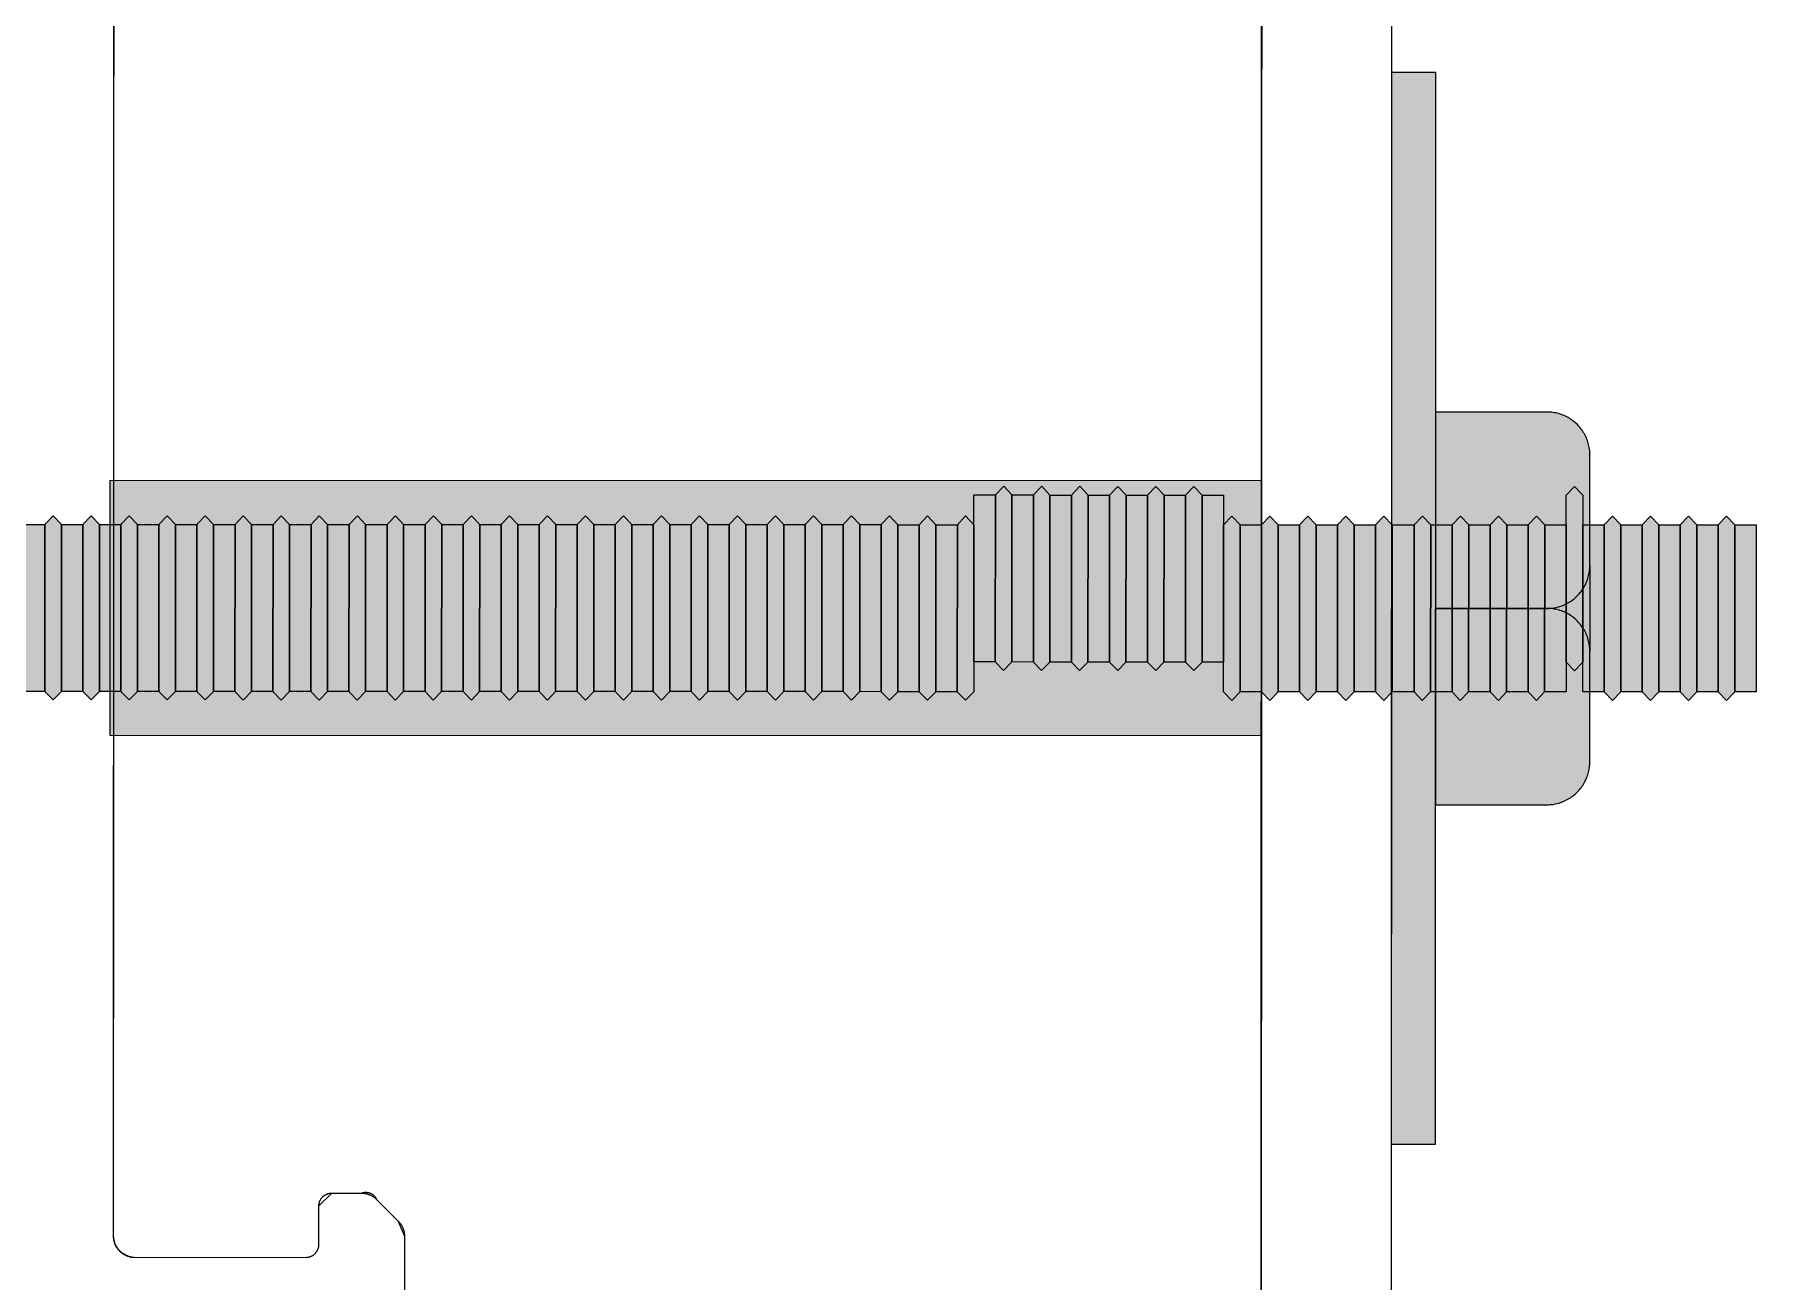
# Model space of a CAD drawing. Header units: metres. Extents: x 19 to 230, y -653 to -519.
# Drawn here: x 27.14625 to 27.18652, y -529.98553 to -529.95641 of the extents above; entities that cross this region are included whole.
import ezdxf

# ---------------------------------------------------------------- set-up
doc = ezdxf.new("R2010")
doc.units = ezdxf.units.M
doc.header["$LTSCALE"] = 0.0125
for name, color, linetype, lineweight in [('05Fenster', 171, 'Continuous', 15), ('Befestigung', 253, 'Continuous', 5), ('Fenster', 65, 'Continuous', 5), ('Fenster2', 161, 'Continuous', 5), ('UProfil', 153, 'Continuous', 20)]:
    doc.layers.add(name, color=color, linetype=linetype, lineweight=lineweight)

# ---------------------------------------------------------------- blocks, each defined once
blk = doc.blocks.new('ElementFe seite')
at = {"layer": 'Befestigung', "linetype": 'Continuous', "lineweight": 0, "extrusion": (0, 0, -1)}
for points in [[(3.042, 169.554), (3.042, 144.516), (4.062, 144.516), (4.062, 169.554)], [(-26.876, 160.017), (-26.876, 154.053), (0, 154.053), (0, 160.017)], [(10.662, 158.985), (10.662, 155.085), (10.856, 154.882), (11.05, 155.085), (11.05, 158.985), (10.856, 159.185)], [(9.775, 158.985), (9.775, 155.085), (9.969, 154.882), (10.162, 155.085), (10.162, 158.985), (9.969, 159.185)], [(8.887, 158.985), (8.887, 155.085), (9.081, 154.882), (9.275, 155.085), (9.275, 158.985), (9.081, 159.185)], [(8, 158.985), (8, 155.085), (8.194, 154.882), (8.387, 155.085), (8.387, 158.985), (8.194, 159.185)], [(6.225, 158.985), (6.225, 155.085), (6.419, 154.882), (6.612, 155.085), (6.612, 158.985), (6.419, 159.185)], [(5.337, 158.985), (5.337, 155.085), (5.531, 154.882), (5.725, 155.085), (5.725, 158.985), (5.531, 159.185)], [(4.45, 158.985), (4.45, 155.085), (4.643, 154.882), (4.837, 155.085), (4.837, 158.985), (4.643, 159.185)], [(3.562, 158.985), (3.562, 155.085), (3.756, 154.882), (3.95, 155.085), (3.95, 158.985), (3.756, 159.185)], [(2.663, 158.985), (2.663, 155.085), (2.857, 154.882), (3.05, 155.085), (3.05, 158.985), (2.857, 159.185)], [(1.775, 158.985), (1.775, 155.085), (1.969, 154.882), (2.163, 155.085), (2.163, 158.985), (1.969, 159.185)], [(0.888, 158.985), (0.888, 155.085), (1.081, 154.882), (1.275, 155.085), (1.275, 158.985), (1.081, 159.185)], [(0, 158.985), (0, 155.085), (0.194, 154.882), (0.388, 155.085), (0.388, 158.985), (0.194, 159.185)], [(-0.887, 158.985), (-0.887, 155.085), (-0.694, 154.882), (-0.5, 155.085), (-0.5, 158.985), (-0.694, 159.185)], [(-7.1, 158.985), (-7.1, 155.085), (-6.906, 154.882), (-6.713, 155.085), (-6.713, 158.985), (-6.906, 159.185)], [(-7.988, 158.985), (-7.988, 155.085), (-7.794, 154.882), (-7.6, 155.085), (-7.6, 158.985), (-7.794, 159.185)], [(-8.875, 158.985), (-8.875, 155.085), (-8.682, 154.882), (-8.488, 155.085), (-8.488, 158.985), (-8.682, 159.185)], [(-8.875, 158.985), (-8.875, 155.085), (-8.682, 154.882), (-8.488, 155.085), (-8.488, 158.985), (-8.682, 159.185)], [(-9.763, 158.985), (-9.763, 155.085), (-9.569, 154.882), (-9.375, 155.085), (-9.375, 158.985), (-9.569, 159.185)], [(-9.763, 158.985), (-9.763, 155.085), (-9.569, 154.882), (-9.375, 155.085), (-9.375, 158.985), (-9.569, 159.185)], [(-10.65, 158.985), (-10.65, 155.085), (-10.457, 154.882), (-10.263, 155.085), (-10.263, 158.985), (-10.457, 159.185)], [(-10.65, 158.985), (-10.65, 155.085), (-10.457, 154.882), (-10.263, 155.085), (-10.263, 158.985), (-10.457, 159.185)], [(-11.538, 158.985), (-11.538, 155.085), (-11.344, 154.882), (-11.15, 155.085), (-11.15, 158.985), (-11.344, 159.185)], [(-11.538, 158.985), (-11.538, 155.085), (-11.344, 154.882), (-11.15, 155.085), (-11.15, 158.985), (-11.344, 159.185)], [(-12.425, 158.985), (-12.425, 155.085), (-12.232, 154.882), (-12.038, 155.085), (-12.038, 158.985), (-12.232, 159.185)], [(-12.425, 158.985), (-12.425, 155.085), (-12.232, 154.882), (-12.038, 155.085), (-12.038, 158.985), (-12.232, 159.185)], [(-13.313, 158.985), (-13.313, 155.085), (-13.119, 154.882), (-12.925, 155.085), (-12.925, 158.985), (-13.119, 159.185)], [(-13.313, 158.985), (-13.313, 155.085), (-13.119, 154.882), (-12.925, 155.085), (-12.925, 158.985), (-13.119, 159.185)], [(-14.201, 158.985), (-14.201, 155.085), (-14.007, 154.882), (-13.813, 155.085), (-13.813, 158.985), (-14.007, 159.185)], [(-14.201, 158.985), (-14.201, 155.085), (-14.007, 154.882), (-13.813, 155.085), (-13.813, 158.985), (-14.007, 159.185)], [(-15.088, 158.985), (-15.088, 155.085), (-14.894, 154.882), (-14.701, 155.085), (-14.701, 158.985), (-14.894, 159.185)], [(-15.088, 158.985), (-15.088, 155.085), (-14.894, 154.882), (-14.701, 155.085), (-14.701, 158.985), (-14.894, 159.185)], [(-15.976, 158.985), (-15.976, 155.085), (-15.782, 154.882), (-15.588, 155.085), (-15.588, 158.985), (-15.782, 159.185)], [(-15.976, 158.985), (-15.976, 155.085), (-15.782, 154.882), (-15.588, 155.085), (-15.588, 158.985), (-15.782, 159.185)], [(-16.863, 158.985), (-16.863, 155.085), (-16.669, 154.882), (-16.476, 155.085), (-16.476, 158.985), (-16.669, 159.185)], [(-16.863, 158.985), (-16.863, 155.085), (-16.669, 154.882), (-16.476, 155.085), (-16.476, 158.985), (-16.669, 159.185)], [(-17.751, 158.985), (-17.751, 155.085), (-17.557, 154.882), (-17.363, 155.085), (-17.363, 158.985), (-17.557, 159.185)], [(-18.638, 158.985), (-18.638, 155.085), (-18.444, 154.882), (-18.251, 155.085), (-18.251, 158.985), (-18.444, 159.185)], [(-19.526, 158.985), (-19.526, 155.085), (-19.332, 154.882), (-19.138, 155.085), (-19.138, 158.985), (-19.332, 159.185)], [(-20.413, 158.985), (-20.413, 155.085), (-20.22, 154.882), (-20.026, 155.085), (-20.026, 158.985), (-20.22, 159.185)], [(-21.301, 158.985), (-21.301, 155.085), (-21.107, 154.882), (-20.913, 155.085), (-20.913, 158.985), (-21.107, 159.185)], [(-22.188, 158.985), (-22.188, 155.085), (-21.995, 154.882), (-21.801, 155.085), (-21.801, 158.985), (-21.995, 159.185)], [(-23.076, 158.985), (-23.076, 155.085), (-22.882, 154.882), (-22.688, 155.085), (-22.688, 158.985), (-22.882, 159.185)], [(-23.963, 158.985), (-23.963, 155.085), (-23.77, 154.882), (-23.576, 155.085), (-23.576, 158.985), (-23.77, 159.185)], [(-24.851, 158.985), (-24.851, 155.085), (-24.657, 154.882), (-24.463, 155.085), (-24.463, 158.985), (-24.657, 159.185)], [(-25.739, 158.985), (-25.739, 155.085), (-25.545, 154.882), (-25.351, 155.085), (-25.351, 158.985), (-25.545, 159.185)], [(-26.626, 158.985), (-26.626, 155.085), (-26.432, 154.882), (-26.239, 155.085), (-26.239, 158.985), (-26.432, 159.185)], [(-27.514, 158.985), (-27.514, 155.085), (-27.32, 154.882), (-27.126, 155.085), (-27.126, 158.985), (-27.32, 159.185)], [(-28.401, 158.985), (-28.401, 155.085), (-28.207, 154.882), (-28.014, 155.085), (-28.014, 158.985), (-28.207, 159.185)], [(11.05, 158.985), (11.05, 155.085), (11.55, 155.085), (11.55, 158.985)], [(10.162, 158.985), (10.162, 155.085), (10.662, 155.085), (10.662, 158.985)], [(9.275, 158.985), (9.275, 155.085), (9.775, 155.085), (9.775, 158.985)], [(8.387, 158.985), (8.387, 155.085), (8.887, 155.085), (8.887, 158.985)], [(7.5, 158.985), (7.5, 155.085), (8, 155.085), (8, 158.985)], [(6.612, 158.985), (6.612, 155.085), (7.112, 155.085), (7.112, 158.985)], [(5.725, 158.985), (5.725, 155.085), (6.225, 155.085), (6.225, 158.985)], [(3.95, 158.985), (3.95, 155.085), (4.45, 155.085), (4.45, 158.985)], [(3.062, 158.985), (3.062, 155.085), (3.562, 155.085), (3.562, 158.985)], [(2.163, 158.985), (2.163, 155.085), (2.663, 155.085), (2.663, 158.985)], [(1.275, 158.985), (1.275, 155.085), (1.775, 155.085), (1.775, 158.985)], [(0.388, 158.985), (0.388, 155.085), (0.888, 155.085), (0.888, 158.985)], [(-0.5, 158.985), (-0.5, 155.085), (0, 155.085), (0, 158.985)], [(-7.6, 158.985), (-7.6, 155.085), (-7.1, 155.085), (-7.1, 158.985)], [(-8.488, 158.985), (-8.488, 155.085), (-7.988, 155.085), (-7.988, 158.985)], [(-8.488, 158.985), (-8.488, 155.085), (-7.988, 155.085), (-7.988, 158.985)], [(-9.375, 158.985), (-9.375, 155.085), (-8.875, 155.085), (-8.875, 158.985)], [(-9.375, 158.985), (-9.375, 155.085), (-8.875, 155.085), (-8.875, 158.985)], [(-10.263, 158.985), (-10.263, 155.085), (-9.763, 155.085), (-9.763, 158.985)], [(-10.263, 158.985), (-10.263, 155.085), (-9.763, 155.085), (-9.763, 158.985)], [(-11.15, 158.985), (-11.15, 155.085), (-10.65, 155.085), (-10.65, 158.985)], [(-11.15, 158.985), (-11.15, 155.085), (-10.65, 155.085), (-10.65, 158.985)], [(-12.038, 158.985), (-12.038, 155.085), (-11.538, 155.085), (-11.538, 158.985)], [(-12.038, 158.985), (-12.038, 155.085), (-11.538, 155.085), (-11.538, 158.985)], [(-12.925, 158.985), (-12.925, 155.085), (-12.425, 155.085), (-12.425, 158.985)], [(-12.925, 158.985), (-12.925, 155.085), (-12.425, 155.085), (-12.425, 158.985)], [(-13.813, 158.985), (-13.813, 155.085), (-13.313, 155.085), (-13.313, 158.985)], [(-13.813, 158.985), (-13.813, 155.085), (-13.313, 155.085), (-13.313, 158.985)], [(-14.701, 158.985), (-14.701, 155.085), (-14.201, 155.085), (-14.201, 158.985)], [(-14.701, 158.985), (-14.701, 155.085), (-14.201, 155.085), (-14.201, 158.985)], [(-15.588, 158.985), (-15.588, 155.085), (-15.088, 155.085), (-15.088, 158.985)], [(-15.588, 158.985), (-15.588, 155.085), (-15.088, 155.085), (-15.088, 158.985)], [(-16.476, 158.985), (-16.476, 155.085), (-15.976, 155.085), (-15.976, 158.985)], [(-16.476, 158.985), (-16.476, 155.085), (-15.976, 155.085), (-15.976, 158.985)], [(-17.363, 158.985), (-17.363, 155.085), (-16.863, 155.085), (-16.863, 158.985)], [(-18.251, 158.985), (-18.251, 155.085), (-17.751, 155.085), (-17.751, 158.985)], [(-19.138, 158.985), (-19.138, 155.085), (-18.638, 155.085), (-18.638, 158.985)], [(-20.026, 158.985), (-20.026, 155.085), (-19.526, 155.085), (-19.526, 158.985)], [(-20.913, 158.985), (-20.913, 155.085), (-20.413, 155.085), (-20.413, 158.985)], [(-21.801, 158.985), (-21.801, 155.085), (-21.301, 155.085), (-21.301, 158.985)], [(-22.688, 158.985), (-22.688, 155.085), (-22.188, 155.085), (-22.188, 158.985)], [(-23.576, 158.985), (-23.576, 155.085), (-23.076, 155.085), (-23.076, 158.985)], [(-25.351, 158.985), (-25.351, 155.085), (-24.851, 155.085), (-24.851, 158.985)], [(-26.239, 158.985), (-26.239, 155.085), (-25.739, 155.085), (-25.739, 158.985)], [(-27.126, 158.985), (-27.126, 155.085), (-26.626, 155.085), (-26.626, 158.985)], [(-28.014, 158.985), (-28.014, 155.085), (-27.514, 155.085), (-27.514, 158.985)], [(-28.901, 158.985), (-28.901, 155.085), (-28.401, 155.085), (-28.401, 158.985)], [(7.112, 158.291), (7.112, 154.391), (7.306, 154.188), (7.5, 154.391), (7.5, 158.291), (7.306, 158.491)], [(-1.387, 158.291), (-1.387, 154.391), (-0.887, 154.391), (-0.887, 158.291)], [(-1.775, 158.291), (-1.775, 154.391), (-1.581, 154.188), (-1.387, 154.391), (-1.387, 158.291), (-1.581, 158.491)], [(-2.275, 158.291), (-2.275, 154.391), (-1.775, 154.391), (-1.775, 158.291)], [(-2.663, 158.291), (-2.663, 154.391), (-2.469, 154.188), (-2.275, 154.391), (-2.275, 158.291), (-2.469, 158.491)], [(-3.163, 158.291), (-3.163, 154.391), (-2.663, 154.391), (-2.663, 158.291)], [(-3.55, 158.291), (-3.55, 154.391), (-3.356, 154.188), (-3.163, 154.391), (-3.163, 158.291), (-3.356, 158.491)], [(-4.05, 158.291), (-4.05, 154.391), (-3.55, 154.391), (-3.55, 158.291)], [(-4.438, 158.291), (-4.438, 154.391), (-4.244, 154.188), (-4.05, 154.391), (-4.05, 158.291), (-4.244, 158.491)], [(-4.938, 158.291), (-4.938, 154.391), (-4.438, 154.391), (-4.438, 158.291)], [(-5.325, 158.291), (-5.325, 154.391), (-5.131, 154.188), (-4.938, 154.391), (-4.938, 158.291), (-5.131, 158.491)], [(-5.825, 158.291), (-5.825, 154.391), (-5.325, 154.391), (-5.325, 158.291)], [(-6.213, 158.291), (-6.213, 154.391), (-6.019, 154.188), (-5.825, 154.391), (-5.825, 158.291), (-6.019, 158.491)], [(-6.713, 158.291), (-6.713, 154.391), (-6.213, 154.391), (-6.213, 158.291)], [(7.666, 158.035), (7.666, 158.013), (7.665, 157.991), (7.664, 157.968), (7.662, 157.945), (7.66, 157.923), (7.657, 157.9), (7.653, 157.876), (7.649, 157.853), (7.645, 157.83), (7.639, 157.807), (7.634, 157.783), (7.627, 157.76), (7.62, 157.737), (7.613, 157.714), (7.605, 157.69), (7.596, 157.667), (7.586, 157.644), (7.576, 157.621), (7.566, 157.599), (7.554, 157.576), (7.542, 157.554), (7.53, 157.531), (7.517, 157.51), (7.503, 157.488), (7.489, 157.467), (7.474, 157.446), (7.458, 157.425), (7.442, 157.405), (7.426, 157.385), (7.409, 157.366), (7.391, 157.347), (7.373, 157.328), (7.354, 157.31), (7.336, 157.293), (7.316, 157.275), (7.296, 157.259), (7.276, 157.243), (7.255, 157.227), (7.234, 157.213), (7.213, 157.198), (7.192, 157.185), (7.17, 157.171), (7.148, 157.159), (7.125, 157.147), (7.103, 157.136), (7.08, 157.125), (7.057, 157.115), (7.034, 157.105), (7.011, 157.097), (6.988, 157.088), (6.964, 157.081), (6.941, 157.074), (6.918, 157.067), (6.894, 157.062), (6.871, 157.057), (6.848, 157.052), (6.825, 157.048), (6.802, 157.045), (6.779, 157.042), (6.756, 157.039), (6.733, 157.038), (6.711, 157.036), (6.688, 157.036), (6.666, 157.035), (6.688, 157.035), (6.711, 157.034), (6.733, 157.033), (6.756, 157.031), (6.779, 157.029), (6.802, 157.026), (6.825, 157.023), (6.848, 157.019), (6.871, 157.014), (6.894, 157.009), (6.918, 157.003), (6.941, 156.997), (6.964, 156.99), (6.988, 156.982), (7.011, 156.974), (7.034, 156.965), (7.057, 156.956), (7.08, 156.946), (7.103, 156.935), (7.125, 156.924), (7.148, 156.912), (7.17, 156.899), (7.192, 156.886), (7.213, 156.872), (7.234, 156.858), (7.255, 156.843), (7.276, 156.828), (7.296, 156.812), (7.316, 156.795), (7.336, 156.778), (7.354, 156.76), (7.373, 156.742), (7.391, 156.724), (7.409, 156.705), (7.426, 156.685), (7.442, 156.666), (7.458, 156.645), (7.474, 156.625), (7.489, 156.604), (7.503, 156.582), (7.517, 156.561), (7.53, 156.539), (7.542, 156.517), (7.554, 156.495), (7.566, 156.472), (7.576, 156.449), (7.586, 156.426), (7.596, 156.403), (7.605, 156.38), (7.613, 156.357), (7.62, 156.334), (7.627, 156.31), (7.634, 156.287), (7.639, 156.264), (7.645, 156.24), (7.649, 156.217), (7.653, 156.194), (7.657, 156.171), (7.66, 156.148), (7.662, 156.125), (7.664, 156.102), (7.665, 156.08), (7.666, 156.057), (7.666, 156.035)]]:
    blk.add_hatch(color=256, dxfattribs=at).paths.add_polyline_path(points, flags=0)
at = {"layer": 'Befestigung', "linetype": 'Continuous', "lineweight": 0}
h = blk.add_hatch(color=256, dxfattribs=at)
h.paths.add_polyline_path([(-4.837, 158.985), (-5.337, 158.985), (-5.337, 157.035), (-4.837, 157.035)])
h.paths.add_polyline_path([(-7.112, 158.985), (-6.612, 158.985), (-6.419, 159.185), (-6.225, 158.985), (-5.725, 158.985), (-5.531, 159.185), (-5.337, 158.985), (-4.837, 158.985), (-4.643, 159.185), (-4.45, 158.985), (-4.062, 158.985), (-4.062, 161.62), (-6.666, 161.62), (-6.7, 161.62), (-6.734, 161.618), (-6.768, 161.615), (-6.802, 161.611), (-6.836, 161.606), (-6.869, 161.599), (-6.903, 161.592), (-6.936, 161.583), (-6.968, 161.573), (-7.001, 161.563), (-7.033, 161.551), (-7.064, 161.537), (-7.095, 161.523), (-7.126, 161.508), (-7.156, 161.492), (-7.186, 161.475), (-7.214, 161.456), (-7.243, 161.437), (-7.27, 161.417), (-7.297, 161.396), (-7.323, 161.374), (-7.348, 161.351), (-7.373, 161.327), (-7.397, 161.303), (-7.42, 161.277), (-7.442, 161.251), (-7.463, 161.224), (-7.483, 161.197), (-7.502, 161.169), (-7.52, 161.14), (-7.538, 161.11), (-7.554, 161.08), (-7.569, 161.05), (-7.583, 161.019), (-7.596, 160.987), (-7.608, 160.955), (-7.619, 160.923), (-7.629, 160.89), (-7.637, 160.857), (-7.645, 160.824), (-7.651, 160.79), (-7.657, 160.756), (-7.661, 160.723), (-7.664, 160.688), (-7.665, 160.654), (-7.666, 160.62), (-7.666, 158.985), (-7.5, 158.985), (-7.5, 158.291), (-7.306, 158.491), (-7.112, 158.291)])
blk.add_hatch(color=256, dxfattribs=at).paths.add_polyline_path([(-4.062, 157.035), (-6.666, 157.035), (-6.688, 157.035), (-6.711, 157.034), (-6.733, 157.033), (-6.756, 157.031), (-6.779, 157.029), (-6.802, 157.026), (-6.825, 157.023), (-6.848, 157.019), (-6.871, 157.014), (-6.894, 157.009), (-6.918, 157.003), (-6.941, 156.997), (-6.964, 156.99), (-6.988, 156.982), (-7.011, 156.974), (-7.034, 156.965), (-7.057, 156.956), (-7.08, 156.946), (-7.103, 156.935), (-7.125, 156.924), (-7.148, 156.912), (-7.17, 156.899), (-7.192, 156.886), (-7.213, 156.872), (-7.234, 156.858), (-7.255, 156.843), (-7.276, 156.828), (-7.296, 156.812), (-7.316, 156.795), (-7.336, 156.778), (-7.354, 156.76), (-7.373, 156.742), (-7.391, 156.724), (-7.409, 156.705), (-7.426, 156.685), (-7.442, 156.666), (-7.458, 156.645), (-7.474, 156.625), (-7.489, 156.604), (-7.503, 156.582), (-7.517, 156.561), (-7.53, 156.539), (-7.542, 156.517), (-7.554, 156.495), (-7.566, 156.472), (-7.576, 156.449), (-7.586, 156.426), (-7.596, 156.403), (-7.605, 156.38), (-7.613, 156.357), (-7.62, 156.334), (-7.627, 156.31), (-7.634, 156.287), (-7.639, 156.264), (-7.645, 156.24), (-7.649, 156.217), (-7.653, 156.194), (-7.657, 156.171), (-7.66, 156.148), (-7.662, 156.125), (-7.664, 156.102), (-7.665, 156.08), (-7.666, 156.057), (-7.666, 156.035), (-7.666, 153.45), (-7.666, 153.428), (-7.665, 153.406), (-7.664, 153.383), (-7.662, 153.36), (-7.66, 153.338), (-7.657, 153.315), (-7.653, 153.291), (-7.649, 153.268), (-7.645, 153.245), (-7.639, 153.222), (-7.634, 153.198), (-7.627, 153.175), (-7.62, 153.152), (-7.613, 153.129), (-7.605, 153.105), (-7.596, 153.082), (-7.586, 153.059), (-7.576, 153.036), (-7.566, 153.014), (-7.554, 152.991), (-7.542, 152.969), (-7.53, 152.946), (-7.517, 152.925), (-7.503, 152.903), (-7.489, 152.882), (-7.474, 152.861), (-7.458, 152.84), (-7.442, 152.82), (-7.426, 152.8), (-7.409, 152.781), (-7.391, 152.762), (-7.373, 152.743), (-7.354, 152.725), (-7.336, 152.708), (-7.316, 152.69), (-7.296, 152.674), (-7.276, 152.658), (-7.255, 152.642), (-7.234, 152.628), (-7.213, 152.613), (-7.192, 152.6), (-7.17, 152.586), (-7.148, 152.574), (-7.125, 152.562), (-7.103, 152.551), (-7.08, 152.54), (-7.057, 152.53), (-7.034, 152.52), (-7.011, 152.512), (-6.988, 152.503), (-6.964, 152.496), (-6.941, 152.489), (-6.918, 152.482), (-6.894, 152.477), (-6.871, 152.472), (-6.848, 152.467), (-6.825, 152.463), (-6.802, 152.46), (-6.779, 152.457), (-6.756, 152.454), (-6.733, 152.453), (-6.711, 152.451), (-6.688, 152.451), (-6.666, 152.45), (-4.062, 152.45)], flags=0)
at = {"layer": 'Befestigung', "linetype": 'Continuous', "lineweight": 5}
for points in [[(-3.042, 169.554), (-3.042, 144.516), (-4.062, 144.516), (-4.062, 169.554)], [(26.876, 160.017), (26.876, 154.053), (0, 154.053), (0, 160.017)], [(-10.662, 158.985), (-10.662, 155.085), (-10.856, 154.882), (-11.05, 155.085), (-11.05, 158.985), (-10.856, 159.185)], [(-9.775, 158.985), (-9.775, 155.085), (-9.969, 154.882), (-10.162, 155.085), (-10.162, 158.985), (-9.969, 159.185)], [(-8.887, 158.985), (-8.887, 155.085), (-9.081, 154.882), (-9.275, 155.085), (-9.275, 158.985), (-9.081, 159.185)], [(-8, 158.985), (-8, 155.085), (-8.194, 154.882), (-8.387, 155.085), (-8.387, 158.985), (-8.194, 159.185)], [(-6.225, 158.985), (-6.225, 155.085), (-6.419, 154.882), (-6.612, 155.085), (-6.612, 158.985), (-6.419, 159.185)], [(-5.337, 158.985), (-5.337, 155.085), (-5.531, 154.882), (-5.725, 155.085), (-5.725, 158.985), (-5.531, 159.185)], [(-4.45, 158.985), (-4.45, 155.085), (-4.643, 154.882), (-4.837, 155.085), (-4.837, 158.985), (-4.643, 159.185)], [(-3.562, 158.985), (-3.562, 155.085), (-3.756, 154.882), (-3.95, 155.085), (-3.95, 158.985), (-3.756, 159.185)], [(-2.663, 158.985), (-2.663, 155.085), (-2.857, 154.882), (-3.05, 155.085), (-3.05, 158.985), (-2.857, 159.185)], [(-1.775, 158.985), (-1.775, 155.085), (-1.969, 154.882), (-2.163, 155.085), (-2.163, 158.985), (-1.969, 159.185)], [(-0.888, 158.985), (-0.888, 155.085), (-1.081, 154.882), (-1.275, 155.085), (-1.275, 158.985), (-1.081, 159.185)], [(0, 158.985), (0, 155.085), (-0.194, 154.882), (-0.388, 155.085), (-0.388, 158.985), (-0.194, 159.185)], [(0.887, 158.985), (0.887, 155.085), (0.694, 154.882), (0.5, 155.085), (0.5, 158.985), (0.694, 159.185)], [(7.1, 158.985), (7.1, 155.085), (6.906, 154.882), (6.713, 155.085), (6.713, 158.985), (6.906, 159.185)], [(7.988, 158.985), (7.988, 155.085), (7.794, 154.882), (7.6, 155.085), (7.6, 158.985), (7.794, 159.185)], [(8.875, 158.985), (8.875, 155.085), (8.682, 154.882), (8.488, 155.085), (8.488, 158.985), (8.682, 159.185)], [(8.875, 158.985), (8.875, 155.085), (8.682, 154.882), (8.488, 155.085), (8.488, 158.985), (8.682, 159.185)], [(9.763, 158.985), (9.763, 155.085), (9.569, 154.882), (9.375, 155.085), (9.375, 158.985), (9.569, 159.185)], [(9.763, 158.985), (9.763, 155.085), (9.569, 154.882), (9.375, 155.085), (9.375, 158.985), (9.569, 159.185)], [(10.65, 158.985), (10.65, 155.085), (10.457, 154.882), (10.263, 155.085), (10.263, 158.985), (10.457, 159.185)], [(10.65, 158.985), (10.65, 155.085), (10.457, 154.882), (10.263, 155.085), (10.263, 158.985), (10.457, 159.185)], [(11.538, 158.985), (11.538, 155.085), (11.344, 154.882), (11.15, 155.085), (11.15, 158.985), (11.344, 159.185)], [(11.538, 158.985), (11.538, 155.085), (11.344, 154.882), (11.15, 155.085), (11.15, 158.985), (11.344, 159.185)], [(12.425, 158.985), (12.425, 155.085), (12.232, 154.882), (12.038, 155.085), (12.038, 158.985), (12.232, 159.185)], [(12.425, 158.985), (12.425, 155.085), (12.232, 154.882), (12.038, 155.085), (12.038, 158.985), (12.232, 159.185)], [(13.313, 158.985), (13.313, 155.085), (13.119, 154.882), (12.925, 155.085), (12.925, 158.985), (13.119, 159.185)], [(13.313, 158.985), (13.313, 155.085), (13.119, 154.882), (12.925, 155.085), (12.925, 158.985), (13.119, 159.185)], [(14.201, 158.985), (14.201, 155.085), (14.007, 154.882), (13.813, 155.085), (13.813, 158.985), (14.007, 159.185)], [(14.201, 158.985), (14.201, 155.085), (14.007, 154.882), (13.813, 155.085), (13.813, 158.985), (14.007, 159.185)], [(15.088, 158.985), (15.088, 155.085), (14.894, 154.882), (14.701, 155.085), (14.701, 158.985), (14.894, 159.185)], [(15.088, 158.985), (15.088, 155.085), (14.894, 154.882), (14.701, 155.085), (14.701, 158.985), (14.894, 159.185)], [(15.976, 158.985), (15.976, 155.085), (15.782, 154.882), (15.588, 155.085), (15.588, 158.985), (15.782, 159.185)], [(15.976, 158.985), (15.976, 155.085), (15.782, 154.882), (15.588, 155.085), (15.588, 158.985), (15.782, 159.185)], [(16.863, 158.985), (16.863, 155.085), (16.669, 154.882), (16.476, 155.085), (16.476, 158.985), (16.669, 159.185)], [(16.863, 158.985), (16.863, 155.085), (16.669, 154.882), (16.476, 155.085), (16.476, 158.985), (16.669, 159.185)], [(17.751, 158.985), (17.751, 155.085), (17.557, 154.882), (17.363, 155.085), (17.363, 158.985), (17.557, 159.185)], [(18.638, 158.985), (18.638, 155.085), (18.444, 154.882), (18.251, 155.085), (18.251, 158.985), (18.444, 159.185)], [(19.526, 158.985), (19.526, 155.085), (19.332, 154.882), (19.138, 155.085), (19.138, 158.985), (19.332, 159.185)], [(20.413, 158.985), (20.413, 155.085), (20.22, 154.882), (20.026, 155.085), (20.026, 158.985), (20.22, 159.185)], [(21.301, 158.985), (21.301, 155.085), (21.107, 154.882), (20.913, 155.085), (20.913, 158.985), (21.107, 159.185)], [(22.188, 158.985), (22.188, 155.085), (21.995, 154.882), (21.801, 155.085), (21.801, 158.985), (21.995, 159.185)], [(23.076, 158.985), (23.076, 155.085), (22.882, 154.882), (22.688, 155.085), (22.688, 158.985), (22.882, 159.185)], [(23.963, 158.985), (23.963, 155.085), (23.77, 154.882), (23.576, 155.085), (23.576, 158.985), (23.77, 159.185)], [(24.851, 158.985), (24.851, 155.085), (24.657, 154.882), (24.463, 155.085), (24.463, 158.985), (24.657, 159.185)], [(25.739, 158.985), (25.739, 155.085), (25.545, 154.882), (25.351, 155.085), (25.351, 158.985), (25.545, 159.185)], [(26.626, 158.985), (26.626, 155.085), (26.432, 154.882), (26.239, 155.085), (26.239, 158.985), (26.432, 159.185)], [(27.514, 158.985), (27.514, 155.085), (27.32, 154.882), (27.126, 155.085), (27.126, 158.985), (27.32, 159.185)], [(28.401, 158.985), (28.401, 155.085), (28.207, 154.882), (28.014, 155.085), (28.014, 158.985), (28.207, 159.185)], [(-11.05, 158.985), (-11.05, 155.085), (-11.55, 155.085), (-11.55, 158.985)], [(-10.162, 158.985), (-10.162, 155.085), (-10.662, 155.085), (-10.662, 158.985)], [(-9.275, 158.985), (-9.275, 155.085), (-9.775, 155.085), (-9.775, 158.985)], [(-8.387, 158.985), (-8.387, 155.085), (-8.887, 155.085), (-8.887, 158.985)], [(-7.5, 158.985), (-7.5, 155.085), (-8, 155.085), (-8, 158.985)], [(-6.612, 158.985), (-6.612, 155.085), (-7.112, 155.085), (-7.112, 158.985)], [(-5.725, 158.985), (-5.725, 155.085), (-6.225, 155.085), (-6.225, 158.985)], [(-4.837, 158.985), (-4.837, 155.085), (-5.337, 155.085), (-5.337, 158.985)], [(-3.95, 158.985), (-3.95, 155.085), (-4.45, 155.085), (-4.45, 158.985)], [(-3.062, 158.985), (-3.062, 155.085), (-3.562, 155.085), (-3.562, 158.985)], [(-2.163, 158.985), (-2.163, 155.085), (-2.663, 155.085), (-2.663, 158.985)], [(-1.275, 158.985), (-1.275, 155.085), (-1.775, 155.085), (-1.775, 158.985)], [(-0.388, 158.985), (-0.388, 155.085), (-0.888, 155.085), (-0.888, 158.985)], [(0.5, 158.985), (0.5, 155.085), (0, 155.085), (0, 158.985)], [(7.6, 158.985), (7.6, 155.085), (7.1, 155.085), (7.1, 158.985)], [(8.488, 158.985), (8.488, 155.085), (7.988, 155.085), (7.988, 158.985)], [(8.488, 158.985), (8.488, 155.085), (7.988, 155.085), (7.988, 158.985)], [(9.375, 158.985), (9.375, 155.085), (8.875, 155.085), (8.875, 158.985)], [(9.375, 158.985), (9.375, 155.085), (8.875, 155.085), (8.875, 158.985)], [(10.263, 158.985), (10.263, 155.085), (9.763, 155.085), (9.763, 158.985)], [(10.263, 158.985), (10.263, 155.085), (9.763, 155.085), (9.763, 158.985)], [(11.15, 158.985), (11.15, 155.085), (10.65, 155.085), (10.65, 158.985)], [(11.15, 158.985), (11.15, 155.085), (10.65, 155.085), (10.65, 158.985)], [(12.038, 158.985), (12.038, 155.085), (11.538, 155.085), (11.538, 158.985)], [(12.038, 158.985), (12.038, 155.085), (11.538, 155.085), (11.538, 158.985)], [(12.925, 158.985), (12.925, 155.085), (12.425, 155.085), (12.425, 158.985)], [(12.925, 158.985), (12.925, 155.085), (12.425, 155.085), (12.425, 158.985)], [(13.813, 158.985), (13.813, 155.085), (13.313, 155.085), (13.313, 158.985)], [(13.813, 158.985), (13.813, 155.085), (13.313, 155.085), (13.313, 158.985)], [(14.701, 158.985), (14.701, 155.085), (14.201, 155.085), (14.201, 158.985)], [(14.701, 158.985), (14.701, 155.085), (14.201, 155.085), (14.201, 158.985)], [(15.588, 158.985), (15.588, 155.085), (15.088, 155.085), (15.088, 158.985)], [(15.588, 158.985), (15.588, 155.085), (15.088, 155.085), (15.088, 158.985)], [(16.476, 158.985), (16.476, 155.085), (15.976, 155.085), (15.976, 158.985)], [(16.476, 158.985), (16.476, 155.085), (15.976, 155.085), (15.976, 158.985)], [(17.363, 158.985), (17.363, 155.085), (16.863, 155.085), (16.863, 158.985)], [(18.251, 158.985), (18.251, 155.085), (17.751, 155.085), (17.751, 158.985)], [(19.138, 158.985), (19.138, 155.085), (18.638, 155.085), (18.638, 158.985)], [(20.026, 158.985), (20.026, 155.085), (19.526, 155.085), (19.526, 158.985)], [(20.913, 158.985), (20.913, 155.085), (20.413, 155.085), (20.413, 158.985)], [(21.801, 158.985), (21.801, 155.085), (21.301, 155.085), (21.301, 158.985)], [(22.688, 158.985), (22.688, 155.085), (22.188, 155.085), (22.188, 158.985)], [(23.576, 158.985), (23.576, 155.085), (23.076, 155.085), (23.076, 158.985)], [(24.463, 158.985), (24.463, 155.085), (23.963, 155.085), (23.963, 158.985)], [(25.351, 158.985), (25.351, 155.085), (24.851, 155.085), (24.851, 158.985)], [(26.239, 158.985), (26.239, 155.085), (25.739, 155.085), (25.739, 158.985)], [(27.126, 158.985), (27.126, 155.085), (26.626, 155.085), (26.626, 158.985)], [(28.014, 158.985), (28.014, 155.085), (27.514, 155.085), (27.514, 158.985)], [(28.901, 158.985), (28.901, 155.085), (28.401, 155.085), (28.401, 158.985)], [(-7.112, 158.291), (-7.112, 154.391), (-7.306, 154.188), (-7.5, 154.391), (-7.5, 158.291), (-7.306, 158.491)], [(1.387, 158.291), (1.387, 154.391), (0.887, 154.391), (0.887, 158.291)], [(1.775, 158.291), (1.775, 154.391), (1.581, 154.188), (1.387, 154.391), (1.387, 158.291), (1.581, 158.491)], [(2.275, 158.291), (2.275, 154.391), (1.775, 154.391), (1.775, 158.291)], [(2.663, 158.291), (2.663, 154.391), (2.469, 154.188), (2.275, 154.391), (2.275, 158.291), (2.469, 158.491)], [(3.163, 158.291), (3.163, 154.391), (2.663, 154.391), (2.663, 158.291)], [(3.55, 158.291), (3.55, 154.391), (3.356, 154.188), (3.163, 154.391), (3.163, 158.291), (3.356, 158.491)], [(4.05, 158.291), (4.05, 154.391), (3.55, 154.391), (3.55, 158.291)], [(4.438, 158.291), (4.438, 154.391), (4.244, 154.188), (4.05, 154.391), (4.05, 158.291), (4.244, 158.491)], [(4.938, 158.291), (4.938, 154.391), (4.438, 154.391), (4.438, 158.291)], [(5.325, 158.291), (5.325, 154.391), (5.131, 154.188), (4.938, 154.391), (4.938, 158.291), (5.131, 158.491)], [(5.825, 158.291), (5.825, 154.391), (5.325, 154.391), (5.325, 158.291)], [(6.213, 158.291), (6.213, 154.391), (6.019, 154.188), (5.825, 154.391), (5.825, 158.291), (6.019, 158.491)], [(6.713, 158.291), (6.713, 154.391), (6.213, 154.391), (6.213, 158.291)]]:
    blk.add_lwpolyline(points, close=True, dxfattribs=at)
for points in [[(-6.666, 161.62), (-6.7, 161.62), (-6.734, 161.618), (-6.768, 161.615), (-6.802, 161.611), (-6.836, 161.606), (-6.869, 161.599), (-6.903, 161.592), (-6.936, 161.583), (-6.968, 161.573), (-7.001, 161.563), (-7.033, 161.551), (-7.064, 161.537), (-7.095, 161.523), (-7.126, 161.508), (-7.156, 161.492), (-7.186, 161.475), (-7.214, 161.456), (-7.243, 161.437), (-7.27, 161.417), (-7.297, 161.396), (-7.323, 161.374), (-7.348, 161.351), (-7.373, 161.327), (-7.397, 161.303), (-7.42, 161.277), (-7.442, 161.251), (-7.463, 161.224), (-7.483, 161.197), (-7.502, 161.169), (-7.52, 161.14), (-7.538, 161.11), (-7.554, 161.08), (-7.569, 161.05), (-7.583, 161.019), (-7.596, 160.987), (-7.608, 160.955), (-7.619, 160.923), (-7.629, 160.89), (-7.637, 160.857), (-7.645, 160.824), (-7.651, 160.79), (-7.657, 160.756), (-7.661, 160.723), (-7.664, 160.688), (-7.665, 160.654), (-7.666, 160.62)], [(-4.062, 161.62), (-6.666, 161.62)], [(-4.062, 157.035), (-4.062, 161.62)], [(-7.666, 160.62), (-7.666, 158.035)], [(-7.666, 156.035), (-7.666, 158.035)], [(-7.666, 158.035), (-7.665, 158.001), (-7.664, 157.967), (-7.661, 157.933), (-7.657, 157.899), (-7.651, 157.865), (-7.645, 157.832), (-7.637, 157.798), (-7.629, 157.765), (-7.619, 157.733), (-7.608, 157.7), (-7.596, 157.668), (-7.583, 157.637), (-7.569, 157.606), (-7.554, 157.575), (-7.538, 157.545), (-7.52, 157.516), (-7.502, 157.487), (-7.483, 157.459), (-7.463, 157.431), (-7.442, 157.404), (-7.42, 157.378), (-7.397, 157.353), (-7.373, 157.328), (-7.348, 157.304), (-7.323, 157.282), (-7.297, 157.26), (-7.27, 157.238), (-7.243, 157.218), (-7.214, 157.199), (-7.186, 157.181), (-7.156, 157.164), (-7.126, 157.147), (-7.095, 157.132), (-7.064, 157.118), (-7.033, 157.105), (-7.001, 157.093), (-6.968, 157.082), (-6.936, 157.072), (-6.903, 157.064), (-6.869, 157.056), (-6.836, 157.05), (-6.802, 157.045), (-6.768, 157.04), (-6.734, 157.038), (-6.7, 157.036), (-6.666, 157.035)], [(-7.666, 158.035), (-7.665, 158.001), (-7.664, 157.967), (-7.661, 157.933), (-7.657, 157.899), (-7.651, 157.865), (-7.645, 157.832), (-7.637, 157.798), (-7.629, 157.765), (-7.619, 157.733), (-7.608, 157.7), (-7.596, 157.668), (-7.583, 157.637), (-7.569, 157.606), (-7.554, 157.575), (-7.538, 157.545), (-7.52, 157.516), (-7.502, 157.487), (-7.483, 157.459), (-7.463, 157.431), (-7.442, 157.404), (-7.42, 157.378), (-7.397, 157.353), (-7.373, 157.328), (-7.348, 157.304), (-7.323, 157.282), (-7.297, 157.26), (-7.27, 157.238), (-7.243, 157.218), (-7.214, 157.199), (-7.186, 157.181), (-7.156, 157.164), (-7.126, 157.147), (-7.095, 157.132), (-7.064, 157.118), (-7.033, 157.105), (-7.001, 157.093), (-6.968, 157.082), (-6.936, 157.072), (-6.903, 157.064), (-6.869, 157.056), (-6.836, 157.05), (-6.802, 157.045), (-6.768, 157.04), (-6.734, 157.038), (-6.7, 157.036), (-6.666, 157.035)], [(-6.666, 157.035), (-6.7, 157.035), (-6.734, 157.033), (-6.768, 157.03), (-6.802, 157.026), (-6.836, 157.021), (-6.869, 157.014), (-6.903, 157.007), (-6.936, 156.998), (-6.968, 156.988), (-7.001, 156.978), (-7.033, 156.966), (-7.064, 156.952), (-7.095, 156.938), (-7.126, 156.923), (-7.156, 156.907), (-7.186, 156.89), (-7.214, 156.871), (-7.243, 156.852), (-7.27, 156.832), (-7.297, 156.811), (-7.323, 156.789), (-7.348, 156.766), (-7.373, 156.742), (-7.397, 156.718), (-7.42, 156.692), (-7.442, 156.666), (-7.463, 156.639), (-7.483, 156.612), (-7.502, 156.584), (-7.52, 156.555), (-7.538, 156.525), (-7.554, 156.495), (-7.569, 156.465), (-7.583, 156.434), (-7.596, 156.402), (-7.608, 156.37), (-7.619, 156.338), (-7.629, 156.305), (-7.637, 156.272), (-7.645, 156.239), (-7.651, 156.205), (-7.657, 156.171), (-7.661, 156.138), (-7.664, 156.103), (-7.665, 156.069), (-7.666, 156.035)], [(-6.666, 157.035), (-6.7, 157.035), (-6.734, 157.033), (-6.768, 157.03), (-6.802, 157.026), (-6.836, 157.021), (-6.869, 157.014), (-6.903, 157.007), (-6.936, 156.998), (-6.968, 156.988), (-7.001, 156.978), (-7.033, 156.966), (-7.064, 156.952), (-7.095, 156.938), (-7.126, 156.923), (-7.156, 156.907), (-7.186, 156.89), (-7.214, 156.871), (-7.243, 156.852), (-7.27, 156.832), (-7.297, 156.811), (-7.323, 156.789), (-7.348, 156.766), (-7.373, 156.742), (-7.397, 156.718), (-7.42, 156.692), (-7.442, 156.666), (-7.463, 156.639), (-7.483, 156.612), (-7.502, 156.584), (-7.52, 156.555), (-7.538, 156.525), (-7.554, 156.495), (-7.569, 156.465), (-7.583, 156.434), (-7.596, 156.402), (-7.608, 156.37), (-7.619, 156.338), (-7.629, 156.305), (-7.637, 156.272), (-7.645, 156.239), (-7.651, 156.205), (-7.657, 156.171), (-7.661, 156.138), (-7.664, 156.103), (-7.665, 156.069), (-7.666, 156.035)], [(-4.062, 157.035), (-6.666, 157.035)], [(-6.666, 157.035), (-4.062, 157.035)], [(-4.062, 152.45), (-4.062, 157.035)], [(-7.666, 156.035), (-7.666, 153.45)], [(-7.666, 153.45), (-7.665, 153.416), (-7.664, 153.382), (-7.661, 153.348), (-7.657, 153.314), (-7.651, 153.28), (-7.645, 153.247), (-7.637, 153.213), (-7.629, 153.18), (-7.619, 153.148), (-7.608, 153.115), (-7.596, 153.083), (-7.583, 153.052), (-7.569, 153.021), (-7.554, 152.99), (-7.538, 152.96), (-7.52, 152.931), (-7.502, 152.902), (-7.483, 152.874), (-7.463, 152.846), (-7.442, 152.819), (-7.42, 152.793), (-7.397, 152.768), (-7.373, 152.743), (-7.348, 152.719), (-7.323, 152.697), (-7.297, 152.675), (-7.27, 152.653), (-7.243, 152.633), (-7.214, 152.614), (-7.186, 152.596), (-7.156, 152.579), (-7.126, 152.562), (-7.095, 152.547), (-7.064, 152.533), (-7.033, 152.52), (-7.001, 152.508), (-6.968, 152.497), (-6.936, 152.487), (-6.903, 152.479), (-6.869, 152.471), (-6.836, 152.465), (-6.802, 152.46), (-6.768, 152.456), (-6.734, 152.453), (-6.7, 152.451), (-6.666, 152.45)], [(-6.666, 152.45), (-4.062, 152.45)]]:
    blk.add_lwpolyline(points, dxfattribs=at)
at = {"layer": 'Fenster'}
blk.add_lwpolyline([(0, 187.7), (0, 111.7)], dxfattribs=at)
at = {"layer": 'Fenster2', "flags": 128}
for points in [[(20, 171.707), (20, 174.693)], [(20, 171.707), (20, 174.627)], [(22.3, 172.2), (22.29, 172.2), (22.28, 172.199), (22.269, 172.198), (22.259, 172.197), (22.249, 172.196), (22.239, 172.194), (22.229, 172.191), (22.219, 172.189), (22.209, 172.186), (22.2, 172.183), (22.19, 172.179), (22.18, 172.175), (22.171, 172.171), (22.162, 172.166), (22.153, 172.161), (22.144, 172.156), (22.135, 172.151), (22.127, 172.145), (22.119, 172.139), (22.111, 172.133), (22.103, 172.126), (22.095, 172.119), (22.088, 172.112), (22.081, 172.105), (22.074, 172.097), (22.067, 172.089), (22.061, 172.081), (22.055, 172.073), (22.049, 172.065), (22.044, 172.056), (22.039, 172.047), (22.034, 172.038), (22.029, 172.029), (22.025, 172.02), (22.021, 172.01), (22.017, 172), (22.014, 171.991), (22.011, 171.981), (22.009, 171.971), (22.006, 171.961), (22.004, 171.951), (22.003, 171.941), (22.002, 171.931), (22.001, 171.92), (22, 171.91), (22, 171.9)], [(22.3, 172.2), (22.29, 172.2), (22.28, 172.199), (22.269, 172.198), (22.259, 172.197), (22.249, 172.196), (22.239, 172.194), (22.229, 172.191), (22.219, 172.189), (22.209, 172.186), (22.2, 172.183), (22.19, 172.179), (22.18, 172.175), (22.171, 172.171), (22.162, 172.166), (22.153, 172.161), (22.144, 172.156), (22.135, 172.151), (22.127, 172.145), (22.119, 172.139), (22.111, 172.133), (22.103, 172.126), (22.095, 172.119), (22.088, 172.112), (22.081, 172.105), (22.074, 172.097), (22.067, 172.089), (22.061, 172.081), (22.055, 172.073), (22.049, 172.065), (22.044, 172.056), (22.039, 172.047), (22.034, 172.038), (22.029, 172.029), (22.025, 172.02), (22.021, 172.01), (22.017, 172), (22.014, 171.991), (22.011, 171.981), (22.009, 171.971), (22.006, 171.961), (22.004, 171.951), (22.003, 171.941), (22.002, 171.931), (22.001, 171.92), (22, 171.91), (22, 171.9)], [(26.3, 172.2), (22.3, 172.2)], [(26.3, 172.2), (22.3, 172.2)], [(26.8, 171.7), (26.799, 171.718), (26.797, 171.736), (26.795, 171.754), (26.792, 171.772), (26.788, 171.789), (26.784, 171.807), (26.779, 171.824), (26.774, 171.841), (26.768, 171.859), (26.761, 171.875), (26.754, 171.892), (26.746, 171.908), (26.738, 171.924), (26.729, 171.94), (26.72, 171.955), (26.71, 171.971), (26.7, 171.985), (26.689, 172), (26.677, 172.014), (26.666, 172.027), (26.653, 172.04), (26.64, 172.053), (26.627, 172.066), (26.614, 172.077), (26.6, 172.089), (26.585, 172.1), (26.571, 172.11), (26.555, 172.12), (26.54, 172.129), (26.524, 172.138), (26.508, 172.146), (26.492, 172.154), (26.475, 172.161), (26.459, 172.168), (26.441, 172.174), (26.424, 172.179), (26.407, 172.184), (26.389, 172.188), (26.372, 172.192), (26.354, 172.195), (26.336, 172.197), (26.318, 172.199), (26.3, 172.2)], [(26.8, 171.7), (26.8, 171.717), (26.799, 171.734), (26.797, 171.751), (26.795, 171.768), (26.793, 171.785), (26.79, 171.802), (26.786, 171.818), (26.781, 171.835), (26.777, 171.851), (26.771, 171.867), (26.765, 171.883), (26.759, 171.899), (26.752, 171.915), (26.744, 171.93), (26.736, 171.945), (26.727, 171.96), (26.718, 171.974), (26.708, 171.988), (26.698, 172.002), (26.688, 172.016), (26.677, 172.029), (26.665, 172.041), (26.654, 172.054), (26.641, 172.065), (26.629, 172.077), (26.616, 172.088), (26.602, 172.098), (26.588, 172.108), (26.574, 172.118), (26.56, 172.127), (26.545, 172.136), (26.53, 172.144), (26.515, 172.152), (26.499, 172.159), (26.483, 172.165), (26.467, 172.171), (26.451, 172.177), (26.435, 172.181), (26.418, 172.186), (26.402, 172.19), (26.385, 172.193), (26.368, 172.195), (26.351, 172.197), (26.334, 172.199), (26.317, 172.2), (26.3, 172.2)], [(20.146, 171.354), (20, 171.707)], [(20.146, 171.354), (20.135, 171.366), (20.123, 171.379), (20.112, 171.392), (20.102, 171.405), (20.092, 171.419), (20.082, 171.433), (20.073, 171.447), (20.064, 171.462), (20.056, 171.477), (20.048, 171.492), (20.041, 171.508), (20.035, 171.524), (20.029, 171.54), (20.023, 171.556), (20.019, 171.572), (20.014, 171.589), (20.01, 171.605), (20.007, 171.622), (20.005, 171.639), (20.003, 171.656), (20.001, 171.673), (20, 171.69), (20, 171.707)], [(22, 171.9), (22, 171)], [(22, 171.9), (22, 171)], [(26.8, 161.539), (26.8, 171.7)], [(26.8, 127.7), (26.8, 171.7)], [(20.654, 170.846), (20.146, 171.354)], [(20.654, 170.846), (20.146, 171.354)], [(21.007, 170.7), (20.998, 170.697), (20.989, 170.693), (20.98, 170.691), (20.971, 170.688), (20.962, 170.686), (20.953, 170.684), (20.944, 170.682), (20.934, 170.681), (20.925, 170.68), (20.915, 170.68), (20.906, 170.679), (20.896, 170.679), (20.887, 170.68), (20.878, 170.681), (20.868, 170.682), (20.859, 170.683), (20.85, 170.685), (20.84, 170.687), (20.831, 170.689), (20.822, 170.692), (20.813, 170.695), (20.804, 170.698), (20.796, 170.702), (20.787, 170.706), (20.779, 170.71), (20.77, 170.714), (20.762, 170.719), (20.754, 170.724), (20.746, 170.73), (20.739, 170.735), (20.731, 170.741), (20.724, 170.747), (20.717, 170.754), (20.711, 170.76), (20.704, 170.767), (20.698, 170.774), (20.692, 170.782), (20.686, 170.789), (20.681, 170.797), (20.675, 170.805), (20.67, 170.813), (20.666, 170.821), (20.661, 170.829), (20.657, 170.838), (20.654, 170.846)], [(21.007, 170.7), (20.99, 170.7), (20.973, 170.701), (20.956, 170.703), (20.939, 170.705), (20.922, 170.707), (20.905, 170.71), (20.889, 170.714), (20.872, 170.719), (20.856, 170.723), (20.84, 170.729), (20.824, 170.735), (20.808, 170.741), (20.792, 170.748), (20.777, 170.756), (20.762, 170.764), (20.747, 170.773), (20.733, 170.782), (20.719, 170.792), (20.705, 170.802), (20.692, 170.812), (20.679, 170.823), (20.666, 170.835), (20.654, 170.846)], [(22, 171), (21.7, 170.7)], [(22, 171), (22, 170.99), (21.999, 170.98), (21.998, 170.969), (21.997, 170.959), (21.996, 170.949), (21.994, 170.939), (21.991, 170.929), (21.989, 170.919), (21.986, 170.909), (21.983, 170.9), (21.979, 170.89), (21.975, 170.88), (21.971, 170.871), (21.966, 170.862), (21.961, 170.853), (21.956, 170.844), (21.951, 170.835), (21.945, 170.827), (21.939, 170.819), (21.933, 170.811), (21.926, 170.803), (21.919, 170.795), (21.912, 170.788), (21.905, 170.781), (21.897, 170.774), (21.889, 170.767), (21.881, 170.761), (21.873, 170.755), (21.865, 170.749), (21.856, 170.744), (21.847, 170.739), (21.838, 170.734), (21.829, 170.729), (21.82, 170.725), (21.81, 170.721), (21.8, 170.717), (21.791, 170.714), (21.781, 170.711), (21.771, 170.709), (21.761, 170.706), (21.751, 170.704), (21.741, 170.703), (21.731, 170.702), (21.72, 170.701), (21.71, 170.7), (21.7, 170.7)], [(21.7, 170.7), (21.007, 170.7)], [(21.7, 170.7), (21.007, 170.7)], [(26.8, 127.7), (26.8, 161.539)]]:
    blk.add_lwpolyline(points, dxfattribs=at)
at = {"layer": 'UProfil'}
blk.add_lwpolyline([(-80.042, 200), (-80.042, 196.968), (-3.042, 196.968), (-3.042, 3.034), (-80.042, 3.034), (-80.042, 0), (0, 0), (0, 200)], close=True, dxfattribs=at)

msp = doc.modelspace()

# ---------------------------------------------------------------- block references
at = {"layer": '05Fenster', "xscale": 0.001, "yscale": 0.001, "zscale": 0.001, "rotation": 179.98}
msp.add_blockref('ElementFe seite', (27.174949, -529.812774), dxfattribs=at)

doc.saveas('drawing.dxf')
